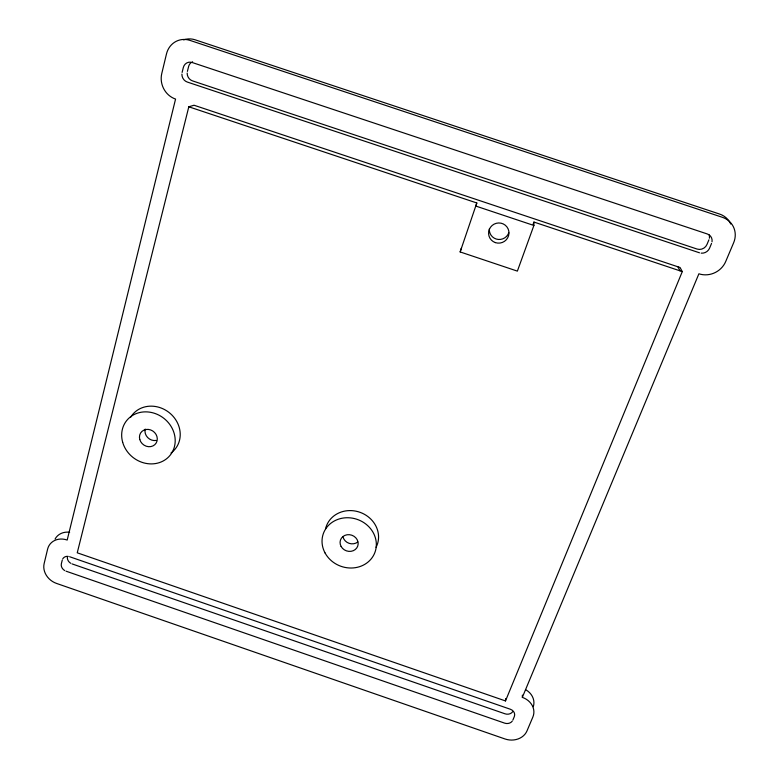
<?xml version="1.0" encoding="UTF-8"?>
<svg xmlns="http://www.w3.org/2000/svg" width="779" height="779" viewBox="0 0 779 779"><rect width="100%" height="100%" fill="white"/><g stroke="black" fill="none" stroke-linecap="round" stroke-linejoin="round"><path stroke-width="1.17" d="M461.324 248.17L460.155 251.938L517.373 271.121L533.897 225.472L533.946 222.054L682.287 271.598L505.493 700.934L77.248 552.808L188.81 106.791L194.029 105.233L680.086 267.518L682.287 271.598M522.339 697.371L698.89 273.799A20.906 19.417 -28.3 0 0 725.697 261.54L733.652 242.736A21.111 19.572 -30.4 0 0 722.425 217.322L189.988 40.391A20.799 19.095 71 0 0 166.472 53.955L161.769 73.538A20.614 18.949 69.2 0 0 175.567 99.069L67.189 540.042A17.157 14.704 34.9 0 0 47.616 549.107L44.14 563.587A17.07 14.567 34.5 0 0 56.526 583.422L504.996 738.969A17.323 14.84 9 0 0 527.003 730.877L532.865 717.031A17.411 14.976 8.6 0 0 522.339 697.371L522.388 695.102M505.493 700.934L505.6 698.617M62.271 560.082L61.375 563.694A6.407 5.482 34.4 0 0 64.725 570.579M182.12 72.418L183.318 67.53A7.771 7.147 70.5 0 1 190.524 62.164M187.398 71.386L188.596 66.566A7.654 7.05 70.9 0 1 192.588 61.765M188.81 106.791L476.806 202.968L475.872 206.084L533.897 225.472M460.155 251.938L476.806 202.968M533.128 224.303L533.946 222.054M708.909 239.815L706.981 244.46A7.741 7.206 -29.7 0 1 697.059 249.046L192.481 80.87A7.634 7.04 70.4 0 1 187.174 73.051M711.539 243.447L709.581 248.15A7.858 7.313 -29.3 0 1 701.168 253.156M512.884 720.049L514.325 716.583A6.514 5.599 9.1 0 0 510.372 709.25L69.604 556.722M192.131 62.495L707.313 233.973A7.878 7.323 -29.9 0 1 712.016 241.811M699.503 252.805L187.281 82.048A7.751 7.138 70.1 0 1 181.897 74.102M72.048 563.899L505.035 713.807A6.417 5.531 9.1 0 0 512.572 711.85M66.02 571.173L504.617 723.126A6.505 5.589 9.2 0 0 512.251 721.15M677.896 266.788L680.067 270.849M526 689.892A17.177 14.83 8.5 0 1 533.303 706.699M55.075 539.019A16.934 14.558 35 0 1 69.643 532.252M183.62 39.885A20.488 18.832 71.4 0 1 195.198 39.826L719.621 214.069A20.78 19.29 -30.8 0 1 729.144 221.197M729.728 222.112A20.78 19.29 -30.8 0 1 730.721 224.04M709.172 234.956A7.761 7.215 -30.3 0 1 709.377 238.208M70.772 563.314A6.329 5.434 34.4 0 1 67.481 556.508M62.719 558.923A6.417 5.502 34.5 0 1 68.231 556.391M357.775 541.999A9.027 8.18 19.9 0 1 343.013 536.935M156.18 440.447A9.134 8.209 37.7 0 1 145.225 429.112M508.823 232.736A10.069 9.913 -27.2 0 1 489.348 228.948M130.638 417.291A27.411 24.626 37.7 0 1 170.435 413.649A27.411 24.626 37.7 0 1 171.01 452.988M325.544 528.873A27.07 24.538 19.9 0 1 360.219 512.387A27.07 24.538 19.9 0 1 376.053 547.335M122.663 442.229A27.801 24.909 37.5 0 0 167.573 457.935A27.801 24.909 37.5 0 0 155.06 413.493A27.801 24.909 37.5 0 0 122.663 442.229M139.792 439.541A9.26 8.306 37.5 0 0 154.778 444.702A9.26 8.306 37.5 0 0 150.542 429.901A9.26 8.306 37.5 0 0 139.792 439.541M325.096 553.022A27.45 24.821 20 0 0 372.089 557.725A27.45 24.821 20 0 0 350.365 517.879A27.45 24.821 20 0 0 325.096 553.022M341.105 546.449A9.153 8.277 20 0 0 356.772 547.949A9.153 8.277 20 0 0 349.469 534.696A9.153 8.277 20 0 0 341.105 546.449M495.386 242.61A10.224 10.059 -25.4 0 0 508.794 231.081A10.224 10.059 -25.4 0 0 492.153 225.462A10.224 10.059 -25.4 0 0 495.386 242.61"/></g></svg>
